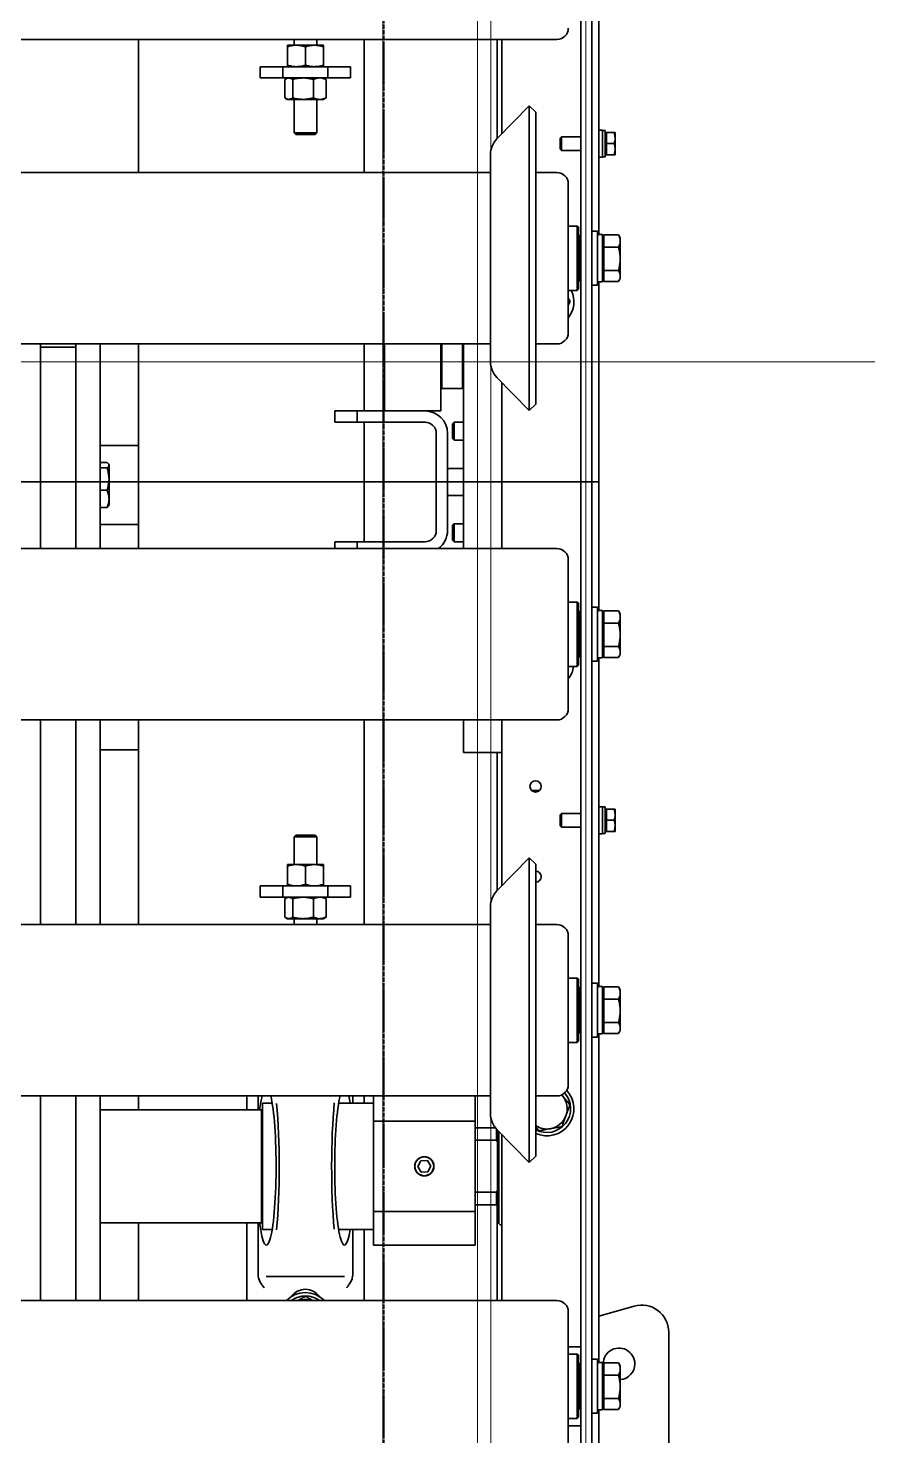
# Model space of a CAD drawing. Header units: millimetres. Extents: x 2509 to 128734, y 2492 to 91667.
# Drawn here: x 76062 to 76437, y 56006 to 56631 of the extents above; entities that cross this region are included whole.
import ezdxf
from ezdxf.enums import TextEntityAlignment as Align

# ---------------------------------------------------------------- set-up
doc = ezdxf.new("R2010")
doc.units = ezdxf.units.MM
doc.linetypes.add('CENTER', pattern=[50.8, 31.75, -6.35, 6.35, -6.35])
doc.linetypes.add('DOTE', pattern=[2.42, 2, -0.2, 0.02, -0.2])
for name, color, linetype in [('7标注层', 4, 'Continuous'), ('AXIS_TEXT', 7, 'Continuous'), ('DOTE', 1, 'DOTE'), ('SSH_输送系统', 7, 'Continuous')]:
    doc.layers.add(name, color=color, linetype=linetype)
doc.layers.add('SR-输送线', color=7, linetype='Continuous', lineweight=35)
doc.styles.add('COMPLEX', font='COMPLEX')
doc.styles.add('宋体', font='', dxfattribs={"width": 0.8, "height": 4})
doc.styles.get('宋体').set_extended_font_data('SimSun')

# ---------------------------------------------------------------- blocks, each defined once
blk = doc.blocks.new('12号建筑底图')
at = {"layer": 'DOTE'}
blk.add_line((85448.67, -305572.44), (85448.67, -255872.44), dxfattribs=at)
at = {"layer": 'AXIS_TEXT', "style": 'COMPLEX', "width": 0.736842}
blk.add_attdef('N', text='', height=900, dxfattribs=at).set_placement((122812.32, -249273.29), (123412.32, -249273.29), align=Align.FIT)
blk = doc.blocks.new('*U220')
at = {"layer": 'SSH_输送系统', "lineweight": 15}
for p, q in [((22887.83, 6527.6), (22887.83, 7585.6)), ((22929.83, 6527.6), (22929.83, 7585.6)), ((22935.83, 7585.6), (22935.83, 6527.6)), ((22977.83, 7585.6), (22977.83, 6527.6))]:
    blk.add_line(p, q, dxfattribs=at)
at = {"layer": 'SSH_输送系统', "color": 1, "lineweight": 0}
blk.add_line((22759.7, 7056.6), (25359.7, 7056.6), dxfattribs=at)
at = {"layer": 'SSH_输送系统', "style": '宋体'}
blk.add_attdef('NO.', text='', height=100, dxfattribs=at).set_placement((23613.19, 7009.55), align=Align.CENTER)
blk = doc.blocks.new('非常规移栽机')
at = {"color": 2, "linetype": 'Continuous', "lineweight": 35}
for p, q in [((6049.3, -10613.21), (6049.3, -10721.4)), ((6064.6, -10732.94), (6080.3, -10728.45))]:
    blk.add_line(p, q, dxfattribs=at)
at = {"color": 4, "linetype": 'Continuous', "lineweight": 35}
for p, q in [((6080.3, -10686.86), (6080.3, -10623.31)), ((6083.3, -10623.31), (6083.3, -11573.31)), ((6088.3, -10623.31), (6088.3, -11573.31)), ((6093.8, -10730.41), (6093.8, -10664.41)), ((6088.3, -10679.91), (6093.8, -10679.91)), ((6089.8, -10683.16), (6089.3, -10683.66)), ((6089.3, -10711.16), (6089.3, -10683.66)), ((6093.8, -10683.16), (6089.8, -10683.16)), ((6089.8, -10683.16), (6089.8, -10711.66)), ((6071.46, -10687.19), (6070.75, -10688.41)), ((6070.75, -10688.41), (6070.75, -10689.47)), ((6070.75, -10689.47), (6070.75, -10697.12)), ((6078.1, -10687.02), (6071.56, -10687.02)), ((6078.1, -10687.02), (6078.1, -10689.47)), ((6078.7, -10688.41), (6078.1, -10688.41)), ((6078.1, -10689.47), (6078.1, -10691.93)), ((6080.8, -10686.86), (6078.7, -10686.86)), ((6078.7, -10707.94), (6078.7, -10686.86)), ((6083.3, -10685.41), (6080.8, -10685.41)), ((6080.8, -10709.41), (6080.8, -10685.41)), ((6088.8, -10687.41), (6088.3, -10687.91)), ((6089.3, -10687.41), (6088.8, -10687.41)), ((6088.8, -10687.41), (6088.8, -10707.41)), ((6070.75, -10697.12), (6070.75, -10705.05)), ((6078.1, -10691.93), (6071.56, -10691.93)), ((6078.1, -10691.93), (6078.1, -10697.12)), ((6078.1, -10697.12), (6078.1, -10702.31)), ((6078.1, -10702.31), (6071.56, -10702.31)), ((6078.1, -10702.31), (6078.1, -10705.05)), ((6070.75, -10705.05), (6070.75, -10706.41)), ((6070.75, -10706.41), (6071.46, -10707.62)), ((6071.47, -10707.62), (6071.56, -10707.79)), ((6078.1, -10707.79), (6071.56, -10707.79)), ((6078.1, -10705.05), (6078.1, -10707.79)), ((6078.1, -10706.41), (6078.7, -10706.41)), ((6078.7, -10707.96), (6078.7, -10707.94)), ((6080.8, -10707.94), (6078.7, -10707.94)), ((6078.7, -10707.96), (6080.8, -10707.96)), ((6080.3, -10853.56), (6080.3, -10707.96)), ((6080.8, -10709.41), (6083.3, -10709.41)), ((6088.3, -10706.91), (6088.8, -10707.41)), ((6088.8, -10707.41), (6089.3, -10707.41)), ((6088.3, -10714.91), (6093.8, -10714.91)), ((6089.3, -10711.16), (6089.8, -10711.66)), ((6089.8, -10711.66), (6093.8, -10711.66)), ((6098.8, -10735.41), (7377.3, -10735.41)), ((6123.3, -10735.41), (6123.3, -10809.02)), ((6125.3, -10778.19), (6125.3, -10735.41)), ((6184.3, -10735.41), (6184.3, -10766.89)), ((6236.3, -10735.41), (6236.3, -10769.89)), ((6284.3, -10769.89), (6284.3, -10735.41)), ((6301.2, -10782.21), (6301.2, -10735.41)), ((6312.03, -10782.21), (6312.03, -10735.41)), ((6327.78, -10782.21), (6327.78, -10735.41)), ((6189.3, -10747.03), (6189.3, -10766.89)), ((6192.94, -10746.09), (6196.03, -10746.09)), ((6224.57, -10746.09), (6196.03, -10746.09)), ((6224.57, -10746.09), (6227.67, -10746.09)), ((6231.3, -10747.03), (6231.3, -10769.89)), ((6135.1, -10774.89), (6135.1, -10759.89)), ((6135.1, -10759.89), (6180.1, -10759.89)), ((6180.1, -10759.89), (6180.1, -10774.89)), ((6123.6, -10768.89), (6123.3, -10768.89)), ((6124.6, -10769.89), (6124.6, -10810.34)), ((6195.59, -10766.89), (6180.1, -10766.89)), ((6229.3, -10766.89), (6225.02, -10766.89)), ((6229.3, -10766.89), (6229.3, -10822.89)), ((6229.8, -10769.89), (6229.3, -10770.39)), ((6301.2, -10769.89), (6229.8, -10769.89)), ((6229.8, -10769.89), (6229.8, -10817.54)), ((6125.1, -10774.89), (6124.6, -10774.89)), ((6125.1, -10774.89), (6125.1, -10810.85)), ((6125.6, -10777.89), (6125.1, -10778.39)), ((6135.1, -10777.89), (6125.6, -10777.89)), ((6125.6, -10777.89), (6125.6, -10783.37)), ((6180.1, -10774.89), (6135.1, -10774.89)), ((6135.1, -10774.89), (6135.1, -10814.89)), ((6180.1, -10774.89), (6180.1, -10814.89)), ((6125.6, -10783.37), (6125.1, -10784.12)), ((6125.6, -10783.37), (6135.1, -10783.37)), ((6301.2, -10826.11), (6301.2, -10782.21)), ((6312.03, -10826.11), (6312.03, -10782.21)), ((6327.78, -10826.11), (6327.78, -10782.21)), ((6111.11, -10796.61), (6108.25, -10799.41)), ((6125.44, -10811.19), (6111.11, -10796.61)), ((6111.11, -10796.61), (6111.11, -10931.61)), ((6156.07, -10792.45), (6154.72, -10795)), ((6156.26, -10797.45), (6154.72, -10795)), ((6158.95, -10792.34), (6156.07, -10792.45)), ((6158.95, -10792.34), (6160.49, -10794.79)), ((6159.14, -10797.34), (6160.49, -10794.79)), ((6108.25, -10799.41), (6108.25, -10928.8)), ((6159.14, -10797.34), (6156.26, -10797.45)), ((6125.1, -10805.67), (6125.6, -10806.42)), ((6125.6, -10806.42), (6125.6, -10811.36)), ((6135.1, -10806.42), (6125.6, -10806.42)), ((6108.25, -10812.32), (6106.87, -10810.66)), ((6126.07, -10811.89), (6135.1, -10811.89)), ((6135.1, -10814.89), (6180.1, -10814.89)), ((6135.1, -10826.11), (6135.1, -10814.89)), ((6180.1, -10814.89), (6180.1, -10826.11)), ((6128.3, -10818.2), (6128.3, -10910.01)), ((6229.3, -10819.39), (6229.8, -10819.89)), ((6229.8, -10817.54), (6229.8, -10819.89)), ((6229.8, -10819.89), (6301.2, -10819.89)), ((6231.3, -10819.89), (6231.3, -10826.11)), ((6236.3, -10819.89), (6236.3, -10826.11)), ((6284.3, -10826.11), (6284.3, -10819.89)), ((6096.72, -10826.56), (6096.4, -10826.2)), ((6096.4, -10826.2), (6096.71, -10826.57)), ((6108.25, -10826.11), (6098.8, -10826.11)), ((7377.3, -10826.11), (6128.3, -10826.11)), ((6180.1, -10822.89), (6195.59, -10822.89)), ((6184.3, -10822.89), (6184.3, -10826.11)), ((6189.3, -10822.89), (6189.3, -10826.11)), ((6225.02, -10822.89), (6229.3, -10822.89)), ((6093.8, -10831.17), (6093.8, -10831.11)), ((6093.8, -10897.11), (6093.8, -10831.17)), ((6083.3, -10852.11), (6080.8, -10852.11)), ((6080.8, -10876.11), (6080.8, -10852.11)), ((6089.8, -10849.86), (6089.3, -10850.36)), ((6089.3, -10850.38), (6089.3, -10850.36)), ((6089.3, -10877.86), (6089.3, -10850.38)), ((6093.8, -10849.86), (6089.8, -10849.86)), ((6089.8, -10849.86), (6089.8, -10878.36)), ((6071.46, -10853.89), (6070.75, -10855.11)), ((6070.75, -10855.11), (6070.75, -10856.17)), ((6070.75, -10856.17), (6070.75, -10863.82)), ((6078.1, -10853.72), (6071.56, -10853.72)), ((6078.1, -10858.63), (6071.56, -10858.63)), ((6078.1, -10853.72), (6078.1, -10856.17)), ((6078.7, -10855.11), (6078.1, -10855.11)), ((6078.1, -10856.17), (6078.1, -10858.63)), ((6078.1, -10858.63), (6078.1, -10863.82)), ((6080.8, -10853.56), (6078.7, -10853.56)), ((6078.7, -10874.64), (6078.7, -10853.56)), ((6088.8, -10854.11), (6088.3, -10854.61)), ((6089.3, -10854.11), (6088.8, -10854.11)), ((6088.8, -10854.11), (6088.8, -10874.11)), ((6070.75, -10863.82), (6070.75, -10871.75)), ((6078.1, -10863.82), (6078.1, -10869.01)), ((6070.75, -10871.75), (6070.75, -10873.11)), ((6078.1, -10869.01), (6071.56, -10869.01)), ((6078.1, -10869.01), (6078.1, -10871.75)), ((6078.1, -10871.75), (6078.1, -10874.49)), ((6070.75, -10873.11), (6071.46, -10874.32)), ((6071.47, -10874.32), (6071.56, -10874.49)), ((6078.1, -10874.49), (6071.56, -10874.49)), ((6078.1, -10873.11), (6078.7, -10873.11)), ((6080.8, -10874.64), (6078.7, -10874.64)), ((6080.3, -11020.26), (6080.3, -10874.64)), ((6080.8, -10876.11), (6083.3, -10876.11)), ((6088.3, -10873.61), (6088.8, -10874.11)), ((6088.8, -10874.11), (6089.3, -10874.11)), ((6089.3, -10877.86), (6089.8, -10878.36)), ((6089.8, -10878.36), (6093.8, -10878.36)), ((6098.8, -10902.11), (6108.25, -10902.11)), ((6128.3, -10902.11), (7348.3, -10902.11)), ((6184.3, -10992.81), (6184.3, -10902.11)), ((6205.3, -10902.11), (6205.3, -10904.69)), ((6215.3, -10904.69), (6215.3, -10902.11)), ((6284.3, -10979.51), (6284.3, -10902.11)), ((6301.2, -10992.81), (6301.2, -10902.11)), ((6312.03, -10992.81), (6312.03, -10902.11)), ((6327.78, -10992.81), (6327.78, -10902.11)), ((6201.14, -10913.48), (6201.14, -10905.41)), ((6202.3, -10904.69), (6201.64, -10905.07)), ((6202.3, -10904.69), (6203.95, -10904.69)), ((6203.95, -10904.69), (6211.34, -10904.69)), ((6206.76, -10913.48), (6206.76, -10905.41)), ((6211.34, -10904.69), (6217.69, -10904.69)), ((6215.92, -10913.48), (6215.92, -10905.41)), ((6217.69, -10904.69), (6218.3, -10904.69)), ((6218.96, -10905.07), (6218.3, -10904.69)), ((6219.46, -10913.48), (6219.46, -10905.41)), ((6190.3, -10919.19), (6190.3, -10914.19)), ((6190.3, -10914.19), (6200.3, -10914.19)), ((6200.3, -10914.19), (6200.3, -10919.19)), ((6220.3, -10914.19), (6200.3, -10914.19)), ((6201.64, -10913.81), (6202.3, -10914.19)), ((6218.3, -10914.19), (6218.96, -10913.81)), ((6220.3, -10919.19), (6220.3, -10914.19)), ((6220.3, -10914.19), (6230.3, -10914.19)), ((6230.3, -10914.19), (6230.3, -10919.19)), ((6111.11, -10931.61), (6125.44, -10917.02)), ((6123.3, -10919.19), (6123.3, -10992.81)), ((6125.3, -10978.31), (6125.3, -10917.16)), ((6200.3, -10919.19), (6190.3, -10919.19)), ((6220.3, -10919.19), (6200.3, -10919.19)), ((6202.3, -10919.19), (6202.3, -10919.91)), ((6202.3, -10919.91), (6202.3, -10927.98)), ((6210.3, -10919.91), (6210.3, -10927.98)), ((6218.3, -10919.19), (6218.3, -10919.91)), ((6218.3, -10919.91), (6218.3, -10927.98)), ((6230.3, -10919.19), (6220.3, -10919.19)), ((6202.3, -10927.98), (6202.3, -10928.69)), ((6218.3, -10927.98), (6218.3, -10928.69)), ((6108.25, -10928.8), (6111.11, -10931.61)), ((6206.3, -10928.69), (6202.3, -10928.69)), ((6205.3, -10928.69), (6205.3, -10940.92)), ((6214.3, -10928.69), (6206.3, -10928.69)), ((6218.3, -10928.69), (6214.3, -10928.69)), ((6215.3, -10940.92), (6215.3, -10928.69)), ((6073.03, -10943.31), (6073.03, -10945.81)), ((6073.03, -10945.81), (6073.03, -10950.81)), ((6076.9, -10943.31), (6073.47, -10943.31)), ((6077.4, -10943.31), (6076.9, -10943.31)), ((6076.9, -10943.31), (6076.9, -10945.81)), ((6076.9, -10945.81), (6076.9, -10948.31)), ((6078.7, -10942.41), (6077.4, -10942.41)), ((6077.4, -10954.2), (6077.4, -10942.41)), ((6080.3, -10942.31), (6078.7, -10942.31)), ((6078.7, -10954.31), (6078.7, -10942.31)), ((6096.85, -10945.31), (6088.3, -10945.31)), ((6097.4, -10945.86), (6096.85, -10945.31)), ((6096.85, -10951.31), (6096.85, -10945.31)), ((6097.4, -10950.75), (6097.4, -10945.86)), ((6205.3, -10940.92), (6206.13, -10941.74)), ((6205.3, -10940.92), (6215.3, -10940.92)), ((6206.13, -10941.74), (6214.48, -10941.74)), ((6214.48, -10941.74), (6215.3, -10940.92)), ((6073.47, -10953.31), (6073.03, -10950.81)), ((6073.03, -10953.31), (6073.03, -10950.81)), ((6076.9, -10948.31), (6073.47, -10948.31)), ((6076.9, -10948.31), (6076.9, -10950.81)), ((6076.9, -10950.81), (6076.9, -10953.31)), ((6088.3, -10951.31), (6096.85, -10951.31)), ((6096.85, -10951.31), (6097.4, -10950.75)), ((6076.9, -10953.31), (6073.47, -10953.31)), ((6076.9, -10953.31), (6077.4, -10953.31)), ((6078.7, -10954.2), (6077.4, -10954.2)), ((6078.7, -10954.31), (6080.3, -10954.31)), ((6110.03, -10961.5), (6106.58, -10961.5)), ((6128.3, -10978.31), (6123.3, -10978.31)), ((6140.3, -10978.31), (6128.3, -10978.31)), ((6140.3, -10992.81), (6140.3, -10978.31)), ((6301.2, -10979.51), (6284.3, -10979.51)), ((6284.3, -10979.51), (6284.3, -10989.51)), ((6284.3, -10989.51), (6284.3, -10992.81)), ((7377.3, -10992.81), (6098.8, -10992.81)), ((6093.8, -11063.81), (6093.8, -10997.81)), ((6071.46, -11020.59), (6070.75, -11021.81)), ((6078.1, -11020.42), (6071.56, -11020.42)), ((6078.1, -11020.42), (6078.1, -11022.87)), ((6080.8, -11020.26), (6078.7, -11020.26)), ((6078.7, -11041.34), (6078.7, -11020.26)), ((6083.3, -11018.81), (6080.8, -11018.81)), ((6080.8, -11042.81), (6080.8, -11018.81)), ((6088.8, -11020.81), (6088.3, -11021.31)), ((6089.3, -11020.81), (6088.8, -11020.81)), ((6088.8, -11020.81), (6088.8, -11040.81)), ((6089.8, -11016.56), (6089.3, -11017.06)), ((6089.3, -11044.56), (6089.3, -11017.06)), ((6093.8, -11016.56), (6089.8, -11016.56)), ((6089.8, -11016.56), (6089.8, -11045.06)), ((6070.75, -11021.81), (6070.75, -11022.87)), ((6070.75, -11022.87), (6070.75, -11030.52)), ((6078.1, -11025.33), (6071.56, -11025.33)), ((6078.7, -11021.81), (6078.1, -11021.81)), ((6078.1, -11022.87), (6078.1, -11025.33)), ((6078.1, -11025.33), (6078.1, -11030.52)), ((6070.75, -11030.52), (6070.75, -11038.45)), ((6078.1, -11030.52), (6078.1, -11035.71)), ((6070.75, -11038.45), (6070.75, -11039.81)), ((6070.75, -11039.81), (6071.46, -11041.02)), ((6078.1, -11035.71), (6071.56, -11035.71)), ((6078.1, -11035.71), (6078.1, -11038.45)), ((6078.1, -11038.45), (6078.1, -11041.19)), ((6078.1, -11039.81), (6078.7, -11039.81)), ((6088.3, -11040.31), (6088.8, -11040.81)), ((6071.47, -11041.02), (6071.56, -11041.19)), ((6078.1, -11041.19), (6071.56, -11041.19)), ((6080.8, -11041.34), (6078.7, -11041.34)), ((6080.3, -11186.96), (6080.3, -11041.34)), ((6080.8, -11042.81), (6083.3, -11042.81)), ((6088.8, -11040.81), (6089.3, -11040.81)), ((6089.3, -11044.56), (6089.8, -11045.06)), ((6089.8, -11045.06), (6093.8, -11045.06)), ((6098.8, -11068.81), (7377.3, -11068.81)), ((6123.3, -11068.81), (6123.3, -11142.42)), ((6140.3, -11159.51), (6140.3, -11068.81)), ((6187.3, -11071.81), (6187.3, -11068.81)), ((6197.3, -11068.81), (6197.3, -11071.81)), ((6284.3, -11068.81), (6284.3, -11069.51)), ((6284.3, -11069.51), (6284.3, -11079.51)), ((6301.2, -11087.32), (6301.2, -11068.81)), ((6312.03, -11087.32), (6312.03, -11068.81)), ((6327.78, -11087.32), (6327.78, -11068.81)), ((6144.41, -11071.81), (6140.3, -11071.81)), ((6145.1, -11072.5), (6144.41, -11071.81)), ((6144.41, -11079.07), (6144.41, -11071.81)), ((6145.1, -11078.51), (6145.1, -11072.5)), ((6147.3, -11119.81), (6147.3, -11076.81)), ((6152.3, -11119.81), (6152.3, -11076.81)), ((6157.3, -11071.81), (6187.3, -11071.81)), ((6184.3, -11124.81), (6184.3, -11071.81)), ((6197.3, -11071.81), (6187.3, -11071.81)), ((6140.3, -11079.81), (6144.41, -11079.81)), ((6144.41, -11079.81), (6144.41, -11079.07)), ((6144.41, -11079.81), (6145.1, -11079.12)), ((6145.1, -11079.12), (6145.1, -11078.51)), ((6301.2, -11079.51), (6284.3, -11079.51)), ((6284.3, -11114.51), (6284.3, -11079.51)), ((6297.51, -11087.75), (6297.35, -11088.01)), ((6297.35, -11088.01), (6297.35, -11090.83)), ((6301.2, -11087.05), (6298.16, -11087.05)), ((6301.2, -11159.51), (6301.2, -11087.32)), ((6312.03, -11159.51), (6312.03, -11087.32)), ((6327.78, -11159.51), (6327.78, -11087.32)), ((6146.7, -11092.31), (6140.3, -11092.31)), ((6297.35, -11090.83), (6297.35, -11099.58)), ((6301.2, -11094.6), (6298.16, -11094.6)), ((6297.35, -11099.58), (6297.35, -11105.77)), ((6146.7, -11104.31), (6140.3, -11104.31)), ((6297.35, -11105.77), (6297.35, -11106.01)), ((6297.35, -11106.01), (6297.51, -11106.28)), ((6301.2, -11104.56), (6298.16, -11104.56)), ((6301.2, -11106.97), (6298.16, -11106.97)), ((6301.2, -11114.51), (6284.3, -11114.51)), ((6284.3, -11124.51), (6284.3, -11114.51)), ((6144.41, -11116.81), (6140.3, -11116.81)), ((6145.1, -11117.5), (6144.41, -11116.81)), ((6144.41, -11124.81), (6144.41, -11116.81)), ((6145.1, -11124.12), (6145.1, -11117.5)), ((6140.3, -11124.81), (6144.41, -11124.81)), ((6144.41, -11124.81), (6145.1, -11124.12)), ((6187.3, -11124.81), (6157.3, -11124.81)), ((6187.3, -11129.81), (6187.3, -11124.81)), ((6187.3, -11124.81), (6197.3, -11124.81)), ((6197.3, -11124.81), (6197.3, -11129.81)), ((6284.3, -11159.51), (6284.3, -11124.51)), ((6111.11, -11130.01), (6108.25, -11132.81)), ((6108.25, -11132.81), (6108.25, -11254.39)), ((6125.44, -11144.59), (6111.11, -11130.01)), ((6111.11, -11130.01), (6111.11, -11256.85)), ((6157.3, -11129.81), (6150.3, -11129.81)), ((6150.3, -11159.51), (6150.3, -11129.81)), ((6187.3, -11129.81), (6157.3, -11129.81)), ((6175.3, -11159.51), (6175.3, -11129.81)), ((6184.3, -11159.51), (6184.3, -11129.81)), ((6197.3, -11129.81), (6187.3, -11129.81)), ((6140.7, -11139.81), (6140.3, -11140.21)), ((6149.9, -11139.81), (6140.7, -11139.81)), ((6140.7, -11139.81), (6140.7, -11159.51)), ((6150.3, -11140.21), (6149.9, -11139.81)), ((6149.9, -11159.51), (6149.9, -11139.81)), ((6128.3, -11151.6), (6128.3, -11243.41)), ((6312.03, -11158.02), (6327.78, -11158.02)), ((6093.8, -11230.51), (6093.8, -11164.51)), ((6108.25, -11159.51), (6098.8, -11159.51)), ((7348.3, -11159.51), (6128.3, -11159.51)), ((6093.8, -11176.76), (6092.91, -11178.31)), ((6089.8, -11183.26), (6089.3, -11183.76)), ((6089.3, -11211.26), (6089.3, -11183.76)), ((6093.8, -11183.26), (6089.8, -11183.26)), ((6089.8, -11183.26), (6089.8, -11211.76)), ((6092.91, -11178.31), (6093.8, -11179.85)), ((6071.46, -11187.29), (6070.75, -11188.51)), ((6070.75, -11188.51), (6070.75, -11189.57)), ((6070.75, -11189.57), (6070.75, -11197.22)), ((6078.1, -11187.12), (6071.56, -11187.12)), ((6078.1, -11187.12), (6078.1, -11189.57)), ((6078.7, -11188.51), (6078.1, -11188.51)), ((6078.1, -11189.57), (6078.1, -11192.03)), ((6080.8, -11186.96), (6078.7, -11186.96)), ((6078.7, -11208.04), (6078.7, -11186.96)), ((6083.3, -11185.51), (6080.8, -11185.51)), ((6080.8, -11209.51), (6080.8, -11185.51)), ((6088.8, -11187.51), (6088.3, -11188.01)), ((6089.3, -11187.51), (6088.8, -11187.51)), ((6088.8, -11187.51), (6088.8, -11207.51)), ((6078.1, -11192.03), (6071.56, -11192.03)), ((6078.1, -11192.03), (6078.1, -11197.22)), ((6070.75, -11197.22), (6070.75, -11205.15)), ((6078.1, -11202.41), (6071.56, -11202.41)), ((6078.1, -11197.22), (6078.1, -11202.41)), ((6078.1, -11202.41), (6078.1, -11205.15)), ((6070.75, -11205.15), (6070.75, -11206.51)), ((6070.75, -11206.51), (6071.46, -11207.72)), ((6071.47, -11207.72), (6071.56, -11207.89)), ((6078.1, -11207.89), (6071.56, -11207.89)), ((6078.1, -11205.15), (6078.1, -11207.89)), ((6078.1, -11206.51), (6078.7, -11206.51)), ((6080.8, -11208.04), (6078.7, -11208.04)), ((6080.3, -11321.96), (6080.3, -11208.04)), ((6088.3, -11207.01), (6088.8, -11207.51)), ((6088.8, -11207.51), (6089.3, -11207.51)), ((6080.8, -11209.51), (6083.3, -11209.51)), ((6089.3, -11211.26), (6089.8, -11211.76)), ((6089.8, -11211.76), (6093.8, -11211.76)), ((6098.8, -11235.51), (6108.25, -11235.51)), ((6128.3, -11235.51), (7348.3, -11235.51)), ((6184.3, -11294.51), (6184.3, -11235.51)), ((6284.3, -11294.51), (6284.3, -11235.51)), ((6073.03, -11243.31), (6073.03, -11245.81)), ((6073.03, -11245.81), (6073.03, -11250.81)), ((6076.9, -11243.31), (6073.47, -11243.31)), ((6077.4, -11243.31), (6076.9, -11243.31)), ((6076.9, -11243.31), (6076.9, -11245.81)), ((6076.9, -11245.81), (6076.9, -11248.31)), ((6078.7, -11242.41), (6077.4, -11242.41)), ((6077.4, -11254.2), (6077.4, -11242.41)), ((6080.3, -11242.31), (6078.7, -11242.31)), ((6078.7, -11254.31), (6078.7, -11242.31)), ((6096.85, -11245.31), (6088.3, -11245.31)), ((6097.4, -11245.86), (6096.85, -11245.31)), ((6096.85, -11251.31), (6096.85, -11245.31)), ((6097.4, -11250.75), (6097.4, -11245.86)), ((6073.47, -11253.31), (6073.03, -11250.81)), ((6073.03, -11253.31), (6073.03, -11250.81)), ((6076.9, -11248.31), (6073.47, -11248.31)), ((6076.9, -11248.31), (6076.9, -11250.81)), ((6076.9, -11250.81), (6076.9, -11253.31)), ((6088.3, -11251.31), (6096.85, -11251.31)), ((6096.85, -11251.31), (6097.4, -11250.75)), ((6111.11, -11265.01), (6125.44, -11250.42)), ((6125.3, -11294.51), (6125.3, -11250.56)), ((6206.13, -11252.28), (6205.3, -11253.11)), ((6208.86, -11252.28), (6206.13, -11252.28)), ((6214.48, -11252.28), (6208.86, -11252.28)), ((6215.3, -11253.11), (6214.48, -11252.28)), ((6076.9, -11253.31), (6073.47, -11253.31)), ((6076.9, -11253.31), (6077.4, -11253.31)), ((6078.7, -11254.2), (6077.4, -11254.2)), ((6078.7, -11254.31), (6080.3, -11254.31)), ((6108.25, -11254.39), (6108.25, -11262.2)), ((6111.11, -11256.85), (6111.11, -11265.01)), ((6123.3, -11252.59), (6123.3, -11294.51)), ((6205.3, -11253.11), (6205.3, -11267.92)), ((6208.58, -11253.11), (6205.3, -11253.11)), ((6215.3, -11253.11), (6208.58, -11253.11)), ((6215.3, -11267.92), (6215.3, -11253.11)), ((6108.25, -11262.2), (6111.11, -11265.01)), ((6201.14, -11276.71), (6201.14, -11268.64)), ((6202.3, -11267.92), (6201.64, -11268.3)), ((6202.3, -11267.92), (6203.95, -11267.92)), ((6203.95, -11267.92), (6211.34, -11267.92)), ((6206.76, -11276.71), (6206.76, -11268.64)), ((6211.34, -11267.92), (6217.69, -11267.92)), ((6215.92, -11276.71), (6215.92, -11268.64)), ((6217.69, -11267.92), (6218.3, -11267.92)), ((6218.96, -11268.3), (6218.3, -11267.92)), ((6219.46, -11276.71), (6219.46, -11268.64)), ((6190.3, -11282.42), (6190.3, -11277.42)), ((6190.3, -11277.42), (6200.3, -11277.42)), ((6200.3, -11277.42), (6200.3, -11282.42)), ((6220.3, -11277.42), (6200.3, -11277.42)), ((6201.64, -11277.04), (6202.3, -11277.42)), ((6218.3, -11277.42), (6218.96, -11277.04)), ((6220.3, -11282.42), (6220.3, -11277.42)), ((6220.3, -11277.42), (6230.3, -11277.42)), ((6230.3, -11277.42), (6230.3, -11282.42)), ((6200.3, -11282.42), (6190.3, -11282.42)), ((6220.3, -11282.42), (6200.3, -11282.42)), ((6202.3, -11282.42), (6202.3, -11283.14)), ((6202.3, -11283.14), (6202.3, -11291.21)), ((6210.3, -11283.14), (6210.3, -11291.21)), ((6218.3, -11282.42), (6218.3, -11283.14)), ((6218.3, -11283.14), (6218.3, -11291.21)), ((6230.3, -11282.42), (6220.3, -11282.42)), ((7377.3, -11294.51), (6098.8, -11294.51)), ((6202.3, -11291.21), (6202.3, -11291.92)), ((6206.3, -11291.92), (6202.3, -11291.92)), ((6205.3, -11291.92), (6205.3, -11294.51)), ((6214.3, -11291.92), (6206.3, -11291.92)), ((6218.3, -11291.92), (6214.3, -11291.92)), ((6215.3, -11294.51), (6215.3, -11291.92)), ((6218.3, -11291.21), (6218.3, -11291.92))]:
    blk.add_line(p, q, dxfattribs=at)
at = {"color": 4}
blk.add_line((6838.3, -11098.31), (6080.3, -11098.31), dxfattribs=at)
at = {"color": 4, "linetype": 'Continuous', "lineweight": 35}
for centre, radius in [((6157.6, -10794.89), 4.25), ((6157.6, -10794.89), 4.17), ((6108.3, -10963.31), 2.5)]:
    blk.add_circle(centre, radius, dxfattribs=at)
at = {"color": 2, "linetype": 'Continuous', "lineweight": 35}
for centre, radius, start, end in [((6071.3, -10707.31), 7, 94.50646, 180), ((6071.3, -10707.31), 7, 180, 7.38705), ((6061.3, -10721.4), 12, 180, 285.9454)]:
    blk.add_arc(centre, radius, start, end, dxfattribs=at)
at = {"color": 4, "linetype": 'Continuous', "lineweight": 35}
for centre, radius, start, end in [((6098.8, -10730.41), 5, 180, 270), ((6210.3, -10726.89), 12, 225.1725, 314.8275), ((6210.3, -10726.89), 10.55, 233.77571, 306.22429), ((6210.3, -10732.89), 7.5, 215.09963, 324.90037), ((6210.3, -10726.89), 9, 251.02195, 288.97805), ((6123.6, -10769.89), 1, 0, 90), ((6103.3, -10820.43), 12, 65.63909, 222.75766), ((6103.3, -10820.43), 10.55, 62.01924, 221.59839), ((6103.3, -10820.43), 9, 99.95233, 159.95233), ((6103.3, -10820.43), 9, 56.63454, 99.95233), ((6118.3, -10818.2), 10, 0, 44.5), ((6103.3, -10820.43), 9, 159.95233, 219.95233), ((6098.8, -10831.11), 5, 90, 180), ((6098.8, -10897.11), 5, 180, 270), ((6118.3, -10910.01), 10, 315.5, 0), ((6108.3, -10923.31), 2.5, 91.15067, 180), ((6108.3, -10923.31), 2.5, 180, 268.84933), ((6098.8, -10997.81), 5, 90, 180), ((6103.3, -11018.31), 12, 142.34154, 171.61446), ((6098.8, -11063.81), 5, 180, 270), ((6157.3, -11076.81), 10, 126.8699, 180), ((6157.3, -11076.81), 5, 90, 180), ((6146.7, -11092.91), 0.6, 0, 90), ((6146.7, -11103.71), 0.6, 270, 0), ((6157.3, -11119.81), 10, 180, 270), ((6157.3, -11119.81), 5, 180, 270), ((6118.3, -11151.6), 10, 0, 44.5), ((6098.8, -11164.51), 5, 90, 180), ((6103.3, -11178.31), 12, 142.34154, 203.55646), ((6098.8, -11230.51), 5, 180, 270), ((6118.3, -11243.41), 10, 315.5, 0), ((6098.8, -11299.51), 5, 90, 180)]:
    blk.add_arc(centre, radius, start, end, dxfattribs=at)
for centre, major_axis, start_param, end_param in [((6193.01, -10794.89), (0, 35), 3.61122, 6.926686), ((6227.6, -10794.89), (0, 35), 5.507992, 8.95515), ((6193.06, -10794.89), (0, 45.8), 4.050062, 5.366939), ((6227.55, -10794.89), (0, 45.8), 0.90847, 2.225346), ((6227.6, -10794.89), (0, 35), 3.61122, 3.916786), ((6193.01, -10794.89), (0, 35), 2.498092, 2.671965)]:
    blk.add_ellipse(centre, major_axis=major_axis, ratio=0.122785, start_param=start_param, end_param=end_param, dxfattribs=at)
for points, knots in [([(6070.75, -10689.47), (6070.75, -10689.41), (6070.76, -10688.97), (6070.92, -10688.2), (6071.3, -10687.51), (6071.47, -10687.19)], [0, 0, 0, 0, 0.182709, 1.383676, 2.41737, 2.41737, 2.41737, 2.41737]), ([(6071.56, -10691.93), (6071.33, -10691.53), (6070.88, -10690.72), (6070.8, -10689.89), (6070.75, -10689.47)], [0, 0, 0, 0, 1.293533, 2.610785, 2.610785, 2.610785, 2.610785]), ([(6070.75, -10697.12), (6070.86, -10695.71), (6070.99, -10693.95), (6071.46, -10692.26), (6071.56, -10691.93)], [0, 0, 0, 0, 4.232184, 5.266218, 5.266218, 5.266218, 5.266218]), ([(6071.56, -10702.31), (6071.22, -10700.98), (6070.8, -10699.26), (6070.76, -10697.51), (6070.75, -10697.12)], [0, 0, 0, 0, 4.108248, 5.269438, 5.269438, 5.269438, 5.269438]), ([(6070.75, -10705.05), (6070.75, -10704.99), (6070.76, -10704.5), (6070.94, -10703.57), (6071.35, -10702.73), (6071.56, -10702.31)], [0, 0, 0, 0, 0.202146, 1.530801, 2.884032, 2.884032, 2.884032, 2.884032]), ([(6071.56, -10707.79), (6071.33, -10707.35), (6070.88, -10706.45), (6070.8, -10705.52), (6070.75, -10705.05)], [0, 0, 0, 0, 1.427538, 2.881248, 2.881248, 2.881248, 2.881248]), ([(6207.04, -10735.41), (6207.38, -10735.6), (6208.49, -10736.24), (6209.56, -10736.86), (6210.3, -10737.29)], [0, 0, 0, 0, 1.147405, 3.763031, 3.763031, 3.763031, 3.763031]), ([(6210.3, -10737.29), (6210.74, -10737.04), (6211.8, -10736.42), (6212.91, -10735.78), (6213.56, -10735.41)], [0, 0, 0, 0, 1.53309, 3.763031, 3.763031, 3.763031, 3.763031]), ([(6189.3, -10747.03), (6189.38, -10746.35), (6189.58, -10744.57), (6190.78, -10742.65), (6191.69, -10741.44), (6191.95, -10741.1), (6191.96, -10741.09)], [0, 0, 0, 0, 2.049593, 5.317587, 6.601392, 6.615559, 6.615559, 6.615559, 6.615559]), ([(6228.65, -10741.09), (6228.65, -10741.1), (6228.92, -10741.44), (6229.82, -10742.65), (6231.02, -10744.57), (6231.23, -10746.35), (6231.3, -10747.03)], [0, 0, 0, 0, 0.014167, 1.297973, 4.565995, 6.615587, 6.615587, 6.615587, 6.615587]), ([(6096.63, -10812.46), (6096.34, -10813.25), (6095.76, -10814.85), (6095.15, -10816.51), (6094.85, -10817.34)], [0, 0, 0, 0, 2.574469, 5.19618, 5.19618, 5.19618, 5.19618]), ([(6101.75, -10811.56), (6101.63, -10811.58), (6100.71, -10811.74), (6098.98, -10812.05), (6097.42, -10812.32), (6096.63, -10812.46)], [0, 0, 0, 0, 0.364196, 2.758064, 5.196143, 5.196143, 5.196143, 5.196143]), ([(6106.87, -10810.66), (6106.03, -10810.81), (6104.36, -10811.1), (6102.62, -10811.41), (6101.75, -10811.56)], [0, 0, 0, 0, 2.574493, 5.196148, 5.196148, 5.196148, 5.196148]), ([(6094.85, -10817.34), (6094.81, -10817.46), (6094.49, -10818.33), (6093.88, -10819.98), (6093.34, -10821.47), (6093.07, -10822.22)], [0, 0, 0, 0, 0.364184, 2.758011, 5.196131, 5.196131, 5.196131, 5.196131]), ([(6093.07, -10822.22), (6093.93, -10823.25), (6095.03, -10824.56), (6096.16, -10825.91), (6096.4, -10826.2)], [0, 0, 0, 0, 4.051088, 5.196163, 5.196163, 5.196163, 5.196163]), ([(6070.75, -10856.17), (6070.75, -10856.11), (6070.76, -10855.67), (6070.92, -10854.9), (6071.3, -10854.21), (6071.47, -10853.89)], [0, 0, 0, 0, 0.182706, 1.383676, 2.417369, 2.417369, 2.417369, 2.417369]), ([(6071.56, -10858.63), (6071.33, -10858.23), (6070.88, -10857.42), (6070.8, -10856.59), (6070.75, -10856.17)], [0, 0, 0, 0, 1.293531, 2.610787, 2.610787, 2.610787, 2.610787]), ([(6070.75, -10863.82), (6070.86, -10862.41), (6070.99, -10860.65), (6071.46, -10858.96), (6071.56, -10858.63)], [0, 0, 0, 0, 4.232184, 5.266218, 5.266218, 5.266218, 5.266218]), ([(6071.56, -10869.01), (6071.22, -10867.68), (6070.8, -10865.96), (6070.76, -10864.21), (6070.75, -10863.82)], [0, 0, 0, 0, 4.108248, 5.269453, 5.269453, 5.269453, 5.269453]), ([(6070.75, -10871.75), (6070.75, -10871.69), (6070.76, -10871.2), (6070.94, -10870.27), (6071.35, -10869.43), (6071.56, -10869.01)], [0, 0, 0, 0, 0.20215, 1.530806, 2.884034, 2.884034, 2.884034, 2.884034]), ([(6071.56, -10874.49), (6071.33, -10874.05), (6070.88, -10873.15), (6070.8, -10872.22), (6070.75, -10871.75)], [0, 0, 0, 0, 1.427529, 2.881234, 2.881234, 2.881234, 2.881234]), ([(6203.95, -10904.69), (6203.89, -10904.69), (6203.38, -10904.7), (6202.43, -10904.85), (6201.58, -10905.22), (6201.14, -10905.41)], [0, 0, 0, 0, 0.204853, 1.55134, 2.922723, 2.922723, 2.922723, 2.922723]), ([(6201.14, -10905.41), (6201.29, -10905.28), (6201.45, -10905.14), (6201.62, -10905.09), (6201.63, -10905.09)], [0, 0, 0, 0, 0.5373026, 0.5835417, 0.5835417, 0.5835417, 0.5835417]), ([(6206.76, -10905.41), (6206.31, -10905.21), (6205.39, -10904.8), (6204.44, -10904.73), (6203.95, -10904.69)], [0, 0, 0, 0, 1.447024, 2.920557, 2.920557, 2.920557, 2.920557]), ([(6211.34, -10904.69), (6211.24, -10904.69), (6210.41, -10904.7), (6208.86, -10904.85), (6207.47, -10905.22), (6206.76, -10905.41)], [0, 0, 0, 0, 0.325928, 2.468073, 4.649876, 4.649876, 4.649876, 4.649876]), ([(6215.92, -10905.41), (6215.18, -10905.21), (6213.68, -10904.8), (6212.13, -10904.73), (6211.34, -10904.69)], [0, 0, 0, 0, 2.303146, 4.648483, 4.648483, 4.648483, 4.648483]), ([(6215.92, -10905.41), (6216.07, -10905.3), (6216.65, -10904.88), (6217.25, -10904.77), (6217.69, -10904.69)], [0, 0, 0, 0, 0.497247, 1.930653, 1.930653, 1.930653, 1.930653]), ([(6217.69, -10904.69), (6217.85, -10904.7), (6218.45, -10904.74), (6219.04, -10905.12), (6219.46, -10905.41)], [0, 0, 0, 0, 0.520269, 1.936706, 1.936706, 1.936706, 1.936706]), ([(6203.95, -10914.19), (6203.89, -10914.19), (6203.38, -10914.18), (6202.43, -10914.03), (6201.58, -10913.66), (6201.14, -10913.48)], [0, 0, 0, 0, 0.204853, 1.55134, 2.922723, 2.922723, 2.922723, 2.922723]), ([(6201.14, -10913.48), (6201.29, -10913.6), (6201.45, -10913.74), (6201.62, -10913.79), (6201.63, -10913.79)], [0, 0, 0, 0, 0.5373026, 0.5835417, 0.5835417, 0.5835417, 0.5835417]), ([(6206.76, -10913.48), (6206.31, -10913.68), (6205.39, -10914.08), (6204.44, -10914.15), (6203.95, -10914.19)], [0, 0, 0, 0, 1.447024, 2.920557, 2.920557, 2.920557, 2.920557]), ([(6211.34, -10914.19), (6211.24, -10914.19), (6210.41, -10914.18), (6208.86, -10914.03), (6207.47, -10913.66), (6206.76, -10913.48)], [0, 0, 0, 0, 0.325928, 2.468073, 4.649876, 4.649876, 4.649876, 4.649876]), ([(6215.92, -10913.48), (6215.18, -10913.68), (6213.68, -10914.08), (6212.13, -10914.15), (6211.34, -10914.19)], [0, 0, 0, 0, 2.303146, 4.648483, 4.648483, 4.648483, 4.648483]), ([(6215.92, -10913.48), (6216.07, -10913.58), (6216.65, -10914), (6217.25, -10914.11), (6217.69, -10914.19)], [0, 0, 0, 0, 0.497247, 1.930653, 1.930653, 1.930653, 1.930653]), ([(6217.69, -10914.19), (6217.85, -10914.18), (6218.45, -10914.14), (6219.04, -10913.76), (6219.46, -10913.48)], [0, 0, 0, 0, 0.520269, 1.936706, 1.936706, 1.936706, 1.936706]), ([(6202.3, -10919.91), (6202.95, -10919.71), (6204.26, -10919.3), (6205.62, -10919.23), (6206.3, -10919.19)], [0, 0, 0, 0, 2.020789, 4.078645, 4.078645, 4.078645, 4.078645]), ([(6206.3, -10919.19), (6206.4, -10919.19), (6207.12, -10919.2), (6208.47, -10919.35), (6209.69, -10919.72), (6210.3, -10919.91)], [0, 0, 0, 0, 0.285965, 2.16573, 4.080229, 4.080229, 4.080229, 4.080229]), ([(6210.3, -10919.91), (6210.95, -10919.71), (6212.26, -10919.3), (6213.62, -10919.23), (6214.3, -10919.19)], [0, 0, 0, 0, 2.020843, 4.078702, 4.078702, 4.078702, 4.078702]), ([(6214.3, -10919.19), (6214.4, -10919.19), (6215.12, -10919.2), (6216.47, -10919.35), (6217.69, -10919.72), (6218.3, -10919.91)], [0, 0, 0, 0, 0.285972, 2.165737, 4.080229, 4.080229, 4.080229, 4.080229]), ([(6202.3, -10927.98), (6202.95, -10928.18), (6204.26, -10928.58), (6205.62, -10928.65), (6206.3, -10928.69)], [0, 0, 0, 0, 2.02079, 4.078647, 4.078647, 4.078647, 4.078647]), ([(6206.3, -10928.69), (6206.4, -10928.69), (6207.12, -10928.68), (6208.47, -10928.53), (6209.69, -10928.16), (6210.3, -10927.98)], [0, 0, 0, 0, 0.285965, 2.165728, 4.080232, 4.080232, 4.080232, 4.080232]), ([(6210.3, -10927.98), (6210.95, -10928.18), (6212.26, -10928.58), (6213.62, -10928.65), (6214.3, -10928.69)], [0, 0, 0, 0, 2.020843, 4.078705, 4.078705, 4.078705, 4.078705]), ([(6214.3, -10928.69), (6214.4, -10928.69), (6215.12, -10928.68), (6216.47, -10928.53), (6217.69, -10928.16), (6218.3, -10927.98)], [0, 0, 0, 0, 0.285972, 2.165734, 4.080232, 4.080232, 4.080232, 4.080232]), ([(6073.03, -10945.81), (6073.08, -10945.19), (6073.14, -10944.35), (6073.4, -10943.53), (6073.47, -10943.31)], [0, 0, 0, 0, 1.843442, 2.547436, 2.547436, 2.547436, 2.547436]), ([(6073.47, -10943.31), (6073.29, -10943.31), (6073.05, -10943.31), (6073.03, -10943.31), (6073.03, -10943.31)], [0, 0, 0, 0, 0.3430232, 0.446558, 0.446558, 0.446558, 0.446558]), ([(6073.47, -10948.31), (6073.3, -10947.72), (6073.06, -10946.89), (6073.04, -10946.05), (6073.03, -10945.81)], [0, 0, 0, 0, 1.826034, 2.548974, 2.548974, 2.548974, 2.548974]), ([(6073.03, -10950.81), (6073.03, -10950.75), (6073.03, -10949.9), (6073.26, -10949.08), (6073.47, -10948.31)], [0, 0, 0, 0, 0.175709, 2.546422, 2.546422, 2.546422, 2.546422]), ([(6073.03, -10953.31), (6073.03, -10953.31), (6073.05, -10953.31), (6073.29, -10953.31), (6073.47, -10953.31)], [0, 0, 0, 0, 0.1035348, 0.446558, 0.446558, 0.446558, 0.446558]), ([(6070.75, -11022.87), (6070.75, -11022.81), (6070.76, -11022.37), (6070.92, -11021.6), (6071.3, -11020.91), (6071.47, -11020.59)], [0, 0, 0, 0, 0.182714, 1.383688, 2.417397, 2.417397, 2.417397, 2.417397]), ([(6071.56, -11025.33), (6071.33, -11024.93), (6070.88, -11024.12), (6070.8, -11023.29), (6070.75, -11022.87)], [0, 0, 0, 0, 1.293541, 2.610781, 2.610781, 2.610781, 2.610781]), ([(6070.75, -11030.52), (6070.86, -11029.11), (6070.99, -11027.35), (6071.46, -11025.66), (6071.56, -11025.33)], [0, 0, 0, 0, 4.232214, 5.266219, 5.266219, 5.266219, 5.266219]), ([(6071.56, -11035.71), (6071.22, -11034.38), (6070.8, -11032.66), (6070.76, -11030.91), (6070.75, -11030.52)], [0, 0, 0, 0, 4.108248, 5.269424, 5.269424, 5.269424, 5.269424]), ([(6070.75, -11038.45), (6070.75, -11038.39), (6070.76, -11037.9), (6070.94, -11036.97), (6071.35, -11036.13), (6071.56, -11035.71)], [0, 0, 0, 0, 0.202142, 1.530815, 2.884035, 2.884035, 2.884035, 2.884035]), ([(6071.56, -11041.19), (6071.33, -11040.75), (6070.88, -11039.85), (6070.8, -11038.92), (6070.75, -11038.45)], [0, 0, 0, 0, 1.427537, 2.881232, 2.881232, 2.881232, 2.881232]), ([(6297.35, -11090.83), (6297.35, -11090.74), (6297.36, -11090.06), (6297.54, -11088.78), (6297.95, -11087.63), (6298.16, -11087.05)], [0, 0, 0, 0, 0.272031, 2.060024, 3.881079, 3.881079, 3.881079, 3.881079]), ([(6298.16, -11087.05), (6297.91, -11087.25), (6297.62, -11087.48), (6297.54, -11087.72), (6297.53, -11087.76)], [0, 0, 0, 0, 0.8034348, 0.9583169, 0.9583169, 0.9583169, 0.9583169]), ([(6298.16, -11094.6), (6297.93, -11093.99), (6297.48, -11092.75), (6297.4, -11091.47), (6297.35, -11090.83)], [0, 0, 0, 0, 1.92188, 3.879023, 3.879023, 3.879023, 3.879023]), ([(6297.35, -11099.58), (6297.46, -11098.23), (6297.59, -11096.54), (6298.06, -11094.92), (6298.16, -11094.6)], [0, 0, 0, 0, 4.063099, 5.055814, 5.055814, 5.055814, 5.055814]), ([(6298.16, -11104.56), (6297.82, -11103.28), (6297.4, -11101.64), (6297.36, -11099.95), (6297.35, -11099.58)], [0, 0, 0, 0, 3.944347, 5.059216, 5.059216, 5.059216, 5.059216]), ([(6297.35, -11105.77), (6297.35, -11105.74), (6297.36, -11105.52), (6297.54, -11105.11), (6297.95, -11104.75), (6298.16, -11104.56)], [0, 0, 0, 0, 0.104747, 0.793233, 1.494446, 1.494446, 1.494446, 1.494446]), ([(6298.16, -11106.97), (6297.93, -11106.78), (6297.48, -11106.38), (6297.4, -11105.97), (6297.35, -11105.77)], [0, 0, 0, 0, 0.737548, 1.488625, 1.488625, 1.488625, 1.488625]), ([(6070.75, -11189.57), (6070.75, -11189.51), (6070.76, -11189.07), (6070.92, -11188.3), (6071.3, -11187.61), (6071.47, -11187.29)], [0, 0, 0, 0, 0.182697, 1.383664, 2.417341, 2.417341, 2.417341, 2.417341]), ([(6071.56, -11192.03), (6071.33, -11191.63), (6070.88, -11190.82), (6070.8, -11189.99), (6070.75, -11189.57)], [0, 0, 0, 0, 1.293531, 2.610787, 2.610787, 2.610787, 2.610787]), ([(6070.75, -11197.22), (6070.86, -11195.81), (6070.99, -11194.05), (6071.46, -11192.36), (6071.56, -11192.03)], [0, 0, 0, 0, 4.232213, 5.266276, 5.266276, 5.266276, 5.266276]), ([(6071.56, -11202.41), (6071.22, -11201.08), (6070.8, -11199.36), (6070.76, -11197.61), (6070.75, -11197.22)], [0, 0, 0, 0, 4.108248, 5.269424, 5.269424, 5.269424, 5.269424]), ([(6070.75, -11205.15), (6070.75, -11205.09), (6070.76, -11204.6), (6070.94, -11203.67), (6071.35, -11202.83), (6071.56, -11202.41)], [0, 0, 0, 0, 0.202159, 1.530816, 2.884037, 2.884037, 2.884037, 2.884037]), ([(6071.56, -11207.89), (6071.33, -11207.45), (6070.88, -11206.55), (6070.8, -11205.62), (6070.75, -11205.15)], [0, 0, 0, 0, 1.427537, 2.881232, 2.881232, 2.881232, 2.881232]), ([(6073.03, -11245.81), (6073.08, -11245.19), (6073.14, -11244.35), (6073.4, -11243.53), (6073.47, -11243.31)], [0, 0, 0, 0, 1.843442, 2.547436, 2.547436, 2.547436, 2.547436]), ([(6073.47, -11243.31), (6073.29, -11243.31), (6073.05, -11243.31), (6073.03, -11243.31), (6073.03, -11243.31)], [0, 0, 0, 0, 0.3430232, 0.446558, 0.446558, 0.446558, 0.446558]), ([(6073.47, -11248.31), (6073.3, -11247.72), (6073.06, -11246.89), (6073.04, -11246.05), (6073.03, -11245.81)], [0, 0, 0, 0, 1.826012, 2.548975, 2.548975, 2.548975, 2.548975]), ([(6073.03, -11250.81), (6073.03, -11250.75), (6073.03, -11249.9), (6073.26, -11249.08), (6073.47, -11248.31)], [0, 0, 0, 0, 0.175687, 2.546421, 2.546421, 2.546421, 2.546421]), ([(6073.03, -11253.31), (6073.03, -11253.31), (6073.05, -11253.31), (6073.29, -11253.31), (6073.47, -11253.31)], [0, 0, 0, 0, 0.1035348, 0.446558, 0.446558, 0.446558, 0.446558]), ([(6203.95, -11267.92), (6203.89, -11267.92), (6203.38, -11267.93), (6202.43, -11268.08), (6201.58, -11268.45), (6201.14, -11268.64)], [0, 0, 0, 0, 0.204853, 1.551335, 2.92271, 2.92271, 2.92271, 2.92271]), ([(6201.14, -11268.64), (6201.29, -11268.51), (6201.45, -11268.37), (6201.62, -11268.32), (6201.63, -11268.32)], [0, 0, 0, 0, 0.5373026, 0.5835417, 0.5835417, 0.5835417, 0.5835417]), ([(6206.76, -11268.64), (6206.31, -11268.44), (6205.39, -11268.03), (6204.44, -11267.96), (6203.95, -11267.92)], [0, 0, 0, 0, 1.447018, 2.920549, 2.920549, 2.920549, 2.920549]), ([(6211.34, -11267.92), (6211.24, -11267.92), (6210.41, -11267.93), (6208.86, -11268.08), (6207.47, -11268.45), (6206.76, -11268.64)], [0, 0, 0, 0, 0.325928, 2.468072, 4.649868, 4.649868, 4.649868, 4.649868]), ([(6215.92, -11268.64), (6215.18, -11268.44), (6213.68, -11268.03), (6212.13, -11267.96), (6211.34, -11267.92)], [0, 0, 0, 0, 2.303139, 4.648478, 4.648478, 4.648478, 4.648478]), ([(6215.92, -11268.64), (6216.07, -11268.53), (6216.65, -11268.11), (6217.25, -11268), (6217.69, -11267.92)], [0, 0, 0, 0, 0.497247, 1.930653, 1.930653, 1.930653, 1.930653]), ([(6217.69, -11267.92), (6217.85, -11267.93), (6218.45, -11267.97), (6219.04, -11268.35), (6219.46, -11268.64)], [0, 0, 0, 0, 0.520269, 1.936706, 1.936706, 1.936706, 1.936706]), ([(6203.95, -11277.42), (6203.89, -11277.42), (6203.38, -11277.41), (6202.43, -11277.26), (6201.58, -11276.89), (6201.14, -11276.71)], [0, 0, 0, 0, 0.204854, 1.551345, 2.922737, 2.922737, 2.922737, 2.922737]), ([(6201.14, -11276.71), (6201.29, -11276.83), (6201.45, -11276.97), (6201.62, -11277.02), (6201.63, -11277.02)], [0, 0, 0, 0, 0.5373026, 0.5835417, 0.5835417, 0.5835417, 0.5835417]), ([(6206.76, -11276.71), (6206.31, -11276.91), (6205.39, -11277.31), (6204.44, -11277.38), (6203.95, -11277.42)], [0, 0, 0, 0, 1.447031, 2.920564, 2.920564, 2.920564, 2.920564]), ([(6211.34, -11277.42), (6211.24, -11277.42), (6210.41, -11277.41), (6208.86, -11277.26), (6207.47, -11276.89), (6206.76, -11276.71)], [0, 0, 0, 0, 0.325928, 2.468073, 4.649884, 4.649884, 4.649884, 4.649884]), ([(6215.92, -11276.71), (6215.18, -11276.91), (6213.68, -11277.31), (6212.13, -11277.38), (6211.34, -11277.42)], [0, 0, 0, 0, 2.303153, 4.648488, 4.648488, 4.648488, 4.648488]), ([(6215.92, -11276.71), (6216.07, -11276.81), (6216.65, -11277.23), (6217.25, -11277.34), (6217.69, -11277.42)], [0, 0, 0, 0, 0.497247, 1.930653, 1.930653, 1.930653, 1.930653]), ([(6217.69, -11277.42), (6217.85, -11277.41), (6218.45, -11277.37), (6219.04, -11276.99), (6219.46, -11276.71)], [0, 0, 0, 0, 0.520269, 1.936706, 1.936706, 1.936706, 1.936706]), ([(6202.3, -11283.14), (6202.95, -11282.94), (6204.26, -11282.53), (6205.62, -11282.46), (6206.3, -11282.42)], [0, 0, 0, 0, 2.020796, 4.078652, 4.078652, 4.078652, 4.078652]), ([(6206.3, -11282.42), (6206.4, -11282.42), (6207.12, -11282.43), (6208.47, -11282.58), (6209.69, -11282.95), (6210.3, -11283.14)], [0, 0, 0, 0, 0.285965, 2.16573, 4.080241, 4.080241, 4.080241, 4.080241]), ([(6210.3, -11283.14), (6210.95, -11282.94), (6212.26, -11282.53), (6213.62, -11282.46), (6214.3, -11282.42)], [0, 0, 0, 0, 2.02085, 4.07871, 4.07871, 4.07871, 4.07871]), ([(6214.3, -11282.42), (6214.4, -11282.42), (6215.12, -11282.43), (6216.47, -11282.58), (6217.69, -11282.95), (6218.3, -11283.14)], [0, 0, 0, 0, 0.285972, 2.165736, 4.080241, 4.080241, 4.080241, 4.080241]), ([(6202.3, -11291.21), (6202.95, -11291.41), (6204.26, -11291.81), (6205.62, -11291.88), (6206.3, -11291.92)], [0, 0, 0, 0, 2.020783, 4.078642, 4.078642, 4.078642, 4.078642]), ([(6206.3, -11291.92), (6206.4, -11291.92), (6207.12, -11291.91), (6208.47, -11291.76), (6209.69, -11291.39), (6210.3, -11291.21)], [0, 0, 0, 0, 0.285965, 2.165726, 4.080222, 4.080222, 4.080222, 4.080222]), ([(6210.3, -11291.21), (6210.95, -11291.41), (6212.26, -11291.81), (6213.62, -11291.88), (6214.3, -11291.92)], [0, 0, 0, 0, 2.020837, 4.078699, 4.078699, 4.078699, 4.078699]), ([(6214.3, -11291.92), (6214.4, -11291.92), (6215.12, -11291.91), (6216.47, -11291.76), (6217.69, -11291.39), (6218.3, -11291.21)], [0, 0, 0, 0, 0.285972, 2.165732, 4.080222, 4.080222, 4.080222, 4.080222])]:
    blk.add_open_spline(points, degree=3, knots=knots, dxfattribs=at)
blk = doc.blocks.new('A$C78651db9')
at = {"layer": 'SR-输送线', "rotation": 180}
blk.add_blockref('非常规移栽机', (30534.62, -6409.15), dxfattribs=at)
at = {"layer": 'SSH_输送系统', "xscale": -1}
blk.add_blockref('*U220', (47336.39, -2314.16), dxfattribs=at)

msp = doc.modelspace()

# ---------------------------------------------------------------- block references
at = {"linetype": 'CENTER'}
msp.add_blockref('12号建筑底图', (-9229.066, 332462.656), dxfattribs=at)
at = {"layer": '7标注层', "linetype": 'CENTER'}
msp.add_blockref('A$C78651db9', (51860.401, 51740.213), dxfattribs=at)

doc.saveas('drawing.dxf')
